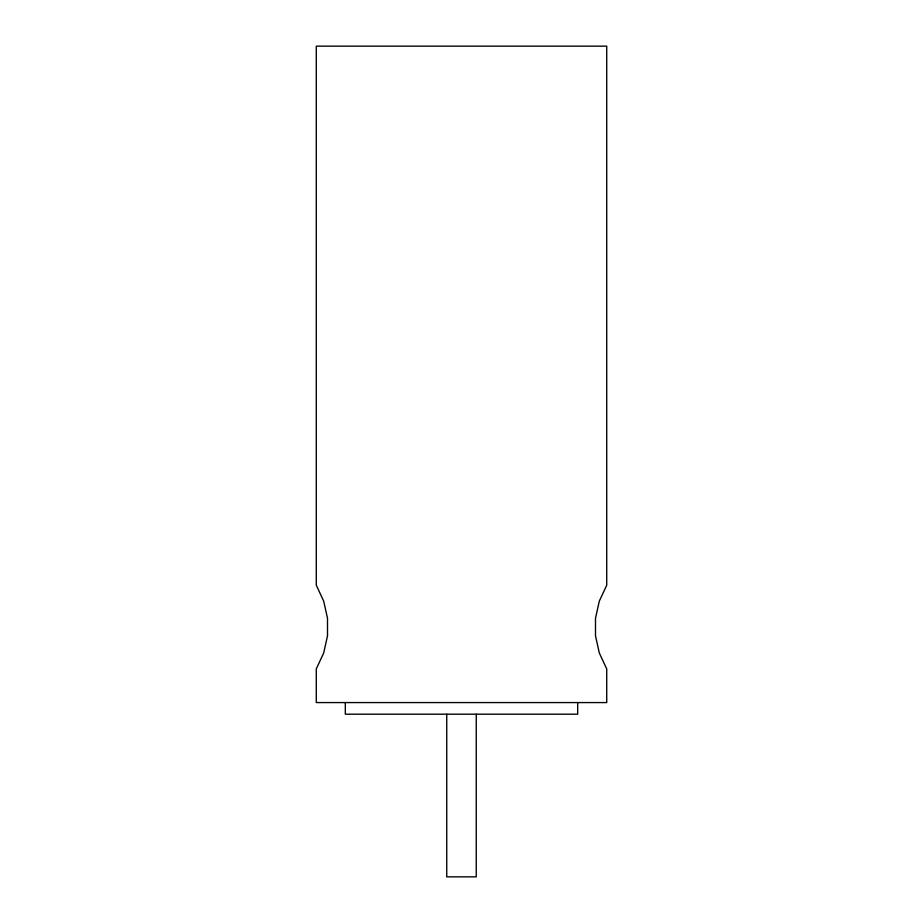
<?xml version="1.0" encoding="UTF-8"?>
<svg xmlns="http://www.w3.org/2000/svg" width="923" height="923" viewBox="0 0 923 923"><rect width="100%" height="100%" fill="white"/><g stroke="black" fill="none" stroke-linecap="round" stroke-linejoin="round"><path stroke-width="1.38" d="M577.683 702.576L577.683 714.194L345.317 714.194L345.317 702.576M476.256 714.194L476.256 876.85L446.744 876.85L446.744 714.194M327.503 635.832L323.696 652.976L316.277 668.887L316.277 702.576L606.723 702.576L606.723 668.887L599.304 652.976L595.497 635.832L595.497 618.283L599.304 601.138L606.723 585.228L606.723 46.15L316.277 46.15L316.277 585.228L323.696 601.138L327.503 618.283L327.503 635.832"/></g></svg>
